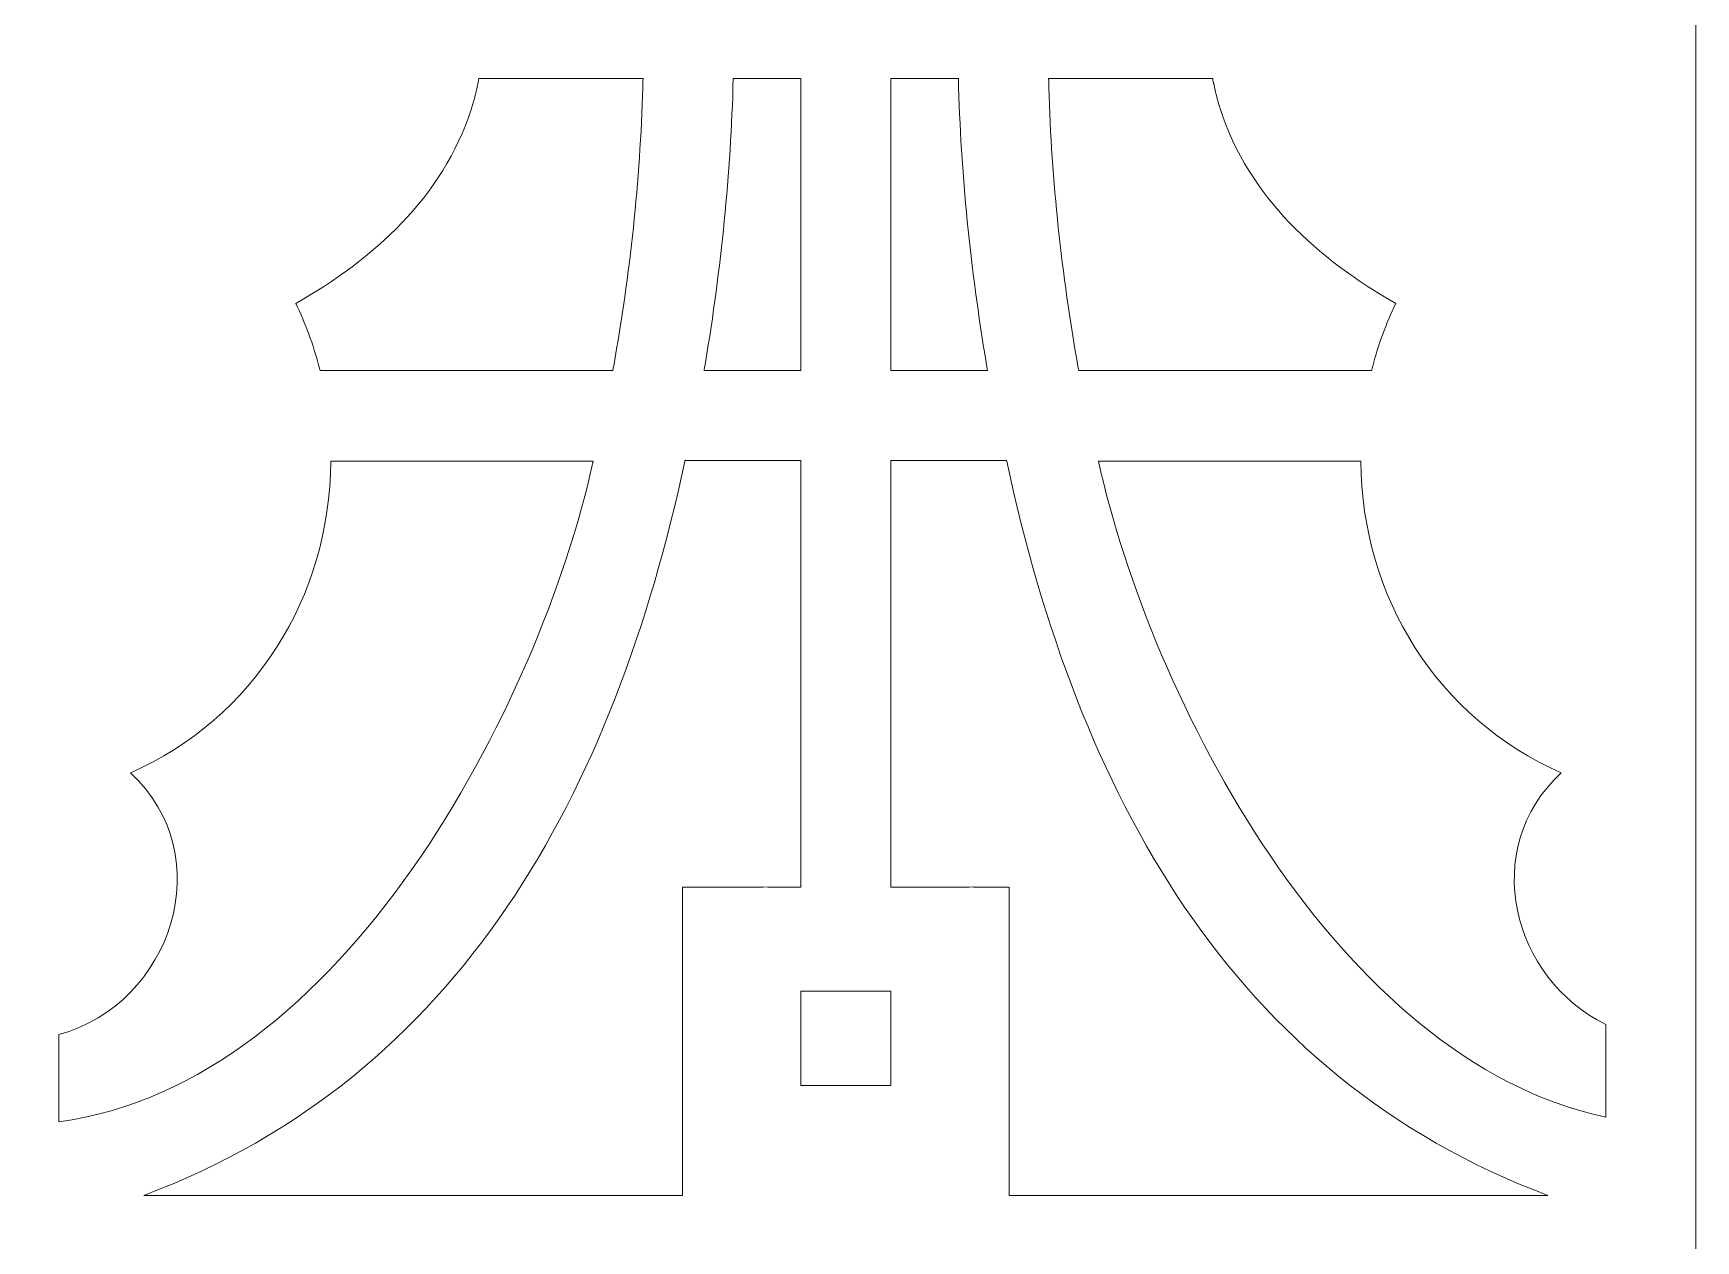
# Model space of a CAD drawing. Header units: centimetres. Extents: x -10 to 9.9, y -5 to 13.4.
# Drawn here: x 6.701 to 9.925, y 4.221 to 6.562 of the extents above; entities that cross this region are included whole.
import ezdxf

# ---------------------------------------------------------------- set-up
doc = ezdxf.new("R2010")
doc.units = ezdxf.units.CM
doc.header["$MEASUREMENT"] = 0
doc.layers.add('layer 1', color=7, linetype='Continuous')

msp = doc.modelspace()

# ---------------------------------------------------------------- linework, layer by layer
at = {"layer": 'layer 1', "color": 242, "lineweight": 9}
for points, knots in [([(0.17453, 13.44236), (0.17453, 13.44236), (0.34885, 13.44236), (0.34885, 13.44236), (0.34885, 13.44236), (0.34885, 13.44236), (9.75098, 13.44236), (9.75098, 13.44236), (9.75098, 13.44236), (9.75098, 13.44236), (9.9253, 13.44236), (9.9253, 13.44236), (9.9253, 13.44236), (9.9253, 13.44236), (9.9253, 13.26803), (9.9253, 13.26803), (9.9253, 13.26803), (9.9253, 13.26803), (9.9253, -4.82596), (9.9253, -4.82596), (9.9253, -4.82596), (9.9253, -4.82596), (9.9253, -5.00029), (9.9253, -5.00029), (9.9253, -5.00029), (9.9253, -5.00029), (9.75098, -5.00029), (9.75098, -5.00029), (9.75098, -5.00029), (9.75098, -5.00029), (0.34885, -5.00029), (0.34885, -5.00029), (0.34885, -5.00029), (0.34885, -5.00029), (0.17453, -5.00029), (0.17453, -5.00029), (0.17453, -5.00029), (0.17453, -5.00029), (0.17453, -4.82596), (0.17453, -4.82596), (0.17453, -4.82596), (0.17453, -4.82596), (0.17453, 13.26803), (0.17453, 13.26803), (0.17453, 13.26803), (0.17453, 13.26803), (0.17453, 13.44236), (0.17453, 13.44236)], [0, 0, 0, 0, 0.0769231, 0.0769231, 0.0769231, 0.0769231, 0.1538462, 0.1538462, 0.1538462, 0.1538462, 0.2307692, 0.2307692, 0.2307692, 0.2307692, 0.3076923, 0.3076923, 0.3076923, 0.3076923, 0.3846154, 0.3846154, 0.3846154, 0.3846154, 0.4615385, 0.4615385, 0.4615385, 0.4615385, 0.5384615, 0.5384615, 0.5384615, 0.5384615, 0.6153846, 0.6153846, 0.6153846, 0.6153846, 0.6923077, 0.6923077, 0.6923077, 0.6923077, 0.7692308, 0.7692308, 0.7692308, 0.7692308, 0.8461538, 0.8461538, 0.8461538, 0.8461538, 1, 1, 1, 1]), ([(7.21049, 6.03813), (7.36113, 6.12456), (7.4953, 6.24375), (7.55051, 6.41454), (7.55051, 6.41454), (7.55051, 6.41454), (7.55053, 6.41454), (7.55053, 6.41454), (7.55053, 6.41454), (7.55053, 6.41454), (7.55116, 6.41649), (7.55116, 6.41649), (7.55116, 6.41649), (7.55116, 6.41649), (7.55118, 6.41649), (7.55118, 6.41649), (7.55118, 6.41649), (7.55118, 6.41649), (7.55263, 6.42134), (7.55263, 6.42134), (7.55263, 6.42134), (7.55263, 6.42134), (7.55265, 6.42134), (7.55265, 6.42134), (7.55265, 6.42134), (7.55265, 6.42134), (7.55291, 6.42226), (7.55291, 6.42226), (7.55291, 6.42226), (7.55291, 6.42226), (7.55292, 6.42226), (7.55292, 6.42226), (7.55292, 6.42226), (7.55292, 6.42226), (7.55294, 6.42236), (7.55294, 6.42236), (7.55294, 6.42236), (7.55294, 6.42236), (7.55297, 6.42236), (7.55297, 6.42236), (7.55297, 6.42236), (7.55297, 6.42236), (7.55464, 6.42815), (7.55464, 6.42815), (7.55464, 6.42815), (7.55464, 6.42815), (7.55466, 6.42815), (7.55466, 6.42815), (7.55466, 6.42815), (7.55466, 6.42815), (7.55488, 6.42899), (7.55488, 6.42899), (7.55488, 6.42899), (7.55488, 6.42899), (7.5549, 6.42899), (7.5549, 6.42899), (7.5549, 6.42899), (7.5549, 6.42899), (7.55667, 6.43542), (7.55667, 6.43542), (7.55667, 6.43542), (7.55667, 6.43542), (7.55669, 6.43542), (7.55669, 6.43542), (7.55669, 6.43542), (7.55669, 6.43542), (7.55687, 6.43618), (7.55687, 6.43618), (7.55687, 6.43618), (7.55687, 6.43618), (7.55689, 6.43618), (7.55689, 6.43618), (7.55689, 6.43618), (7.55689, 6.43618), (7.55879, 6.44347), (7.55879, 6.44347), (7.55879, 6.44347), (7.55879, 6.44347), (7.5588, 6.44347), (7.5588, 6.44347), (7.5588, 6.44347), (7.5588, 6.44347), (7.55882, 6.4436), (7.55882, 6.4436), (7.55882, 6.4436), (7.55882, 6.4436), (7.55884, 6.4436), (7.55884, 6.4436), (7.55884, 6.4436), (7.55884, 6.4436), (7.56001, 6.44837), (7.56001, 6.44837), (7.56001, 6.44837), (7.56001, 6.44837), (7.56003, 6.44837), (7.56003, 6.44837), (7.56003, 6.44837), (7.56003, 6.44837), (7.56022, 6.44927), (7.56022, 6.44927), (7.56022, 6.44927), (7.56022, 6.44927), (7.56024, 6.44927), (7.56024, 6.44927), (7.56024, 6.44927), (7.56024, 6.44927), (7.56213, 6.45753), (7.56213, 6.45753), (7.56213, 6.45753), (7.56213, 6.45753), (7.56215, 6.45753), (7.56215, 6.45753), (7.56215, 6.45753), (7.56215, 6.45753), (7.56234, 6.45842), (7.56234, 6.45842), (7.56234, 6.45842), (7.56234, 6.45842), (7.56236, 6.45842), (7.56236, 6.45842), (7.56236, 6.45842), (7.56236, 6.45842), (7.56349, 6.46389), (7.56349, 6.46389), (7.56349, 6.46389), (7.56349, 6.46389), (7.56351, 6.46389), (7.56351, 6.46389), (7.56351, 6.46389), (7.56351, 6.46389), (7.56367, 6.46477), (7.56367, 6.46477), (7.56367, 6.46477), (7.56367, 6.46477), (7.56369, 6.46477), (7.56369, 6.46477), (7.56369, 6.46477), (7.56369, 6.46477), (7.5639, 6.46583), (7.5639, 6.46583), (7.5639, 6.46583), (7.5639, 6.46583), (7.56392, 6.46583), (7.56392, 6.46583), (7.56392, 6.46583), (7.56392, 6.46583), (7.56496, 6.47119), (7.56496, 6.47119), (7.56496, 6.47119), (7.56496, 6.47119), (7.56498, 6.47119), (7.56498, 6.47119), (7.56498, 6.47119), (7.56498, 6.47119), (7.56555, 6.47419), (7.56555, 6.47419), (7.56555, 6.47419), (7.56555, 6.47419), (7.56557, 6.47419), (7.56557, 6.47419), (7.56557, 6.47419), (7.56557, 6.47419), (7.56558, 6.47419), (7.56558, 6.47419), (7.56558, 6.47419), (7.56558, 6.47419), (7.88382, 6.47419), (7.88382, 6.47419), (7.88382, 6.47419), (7.88382, 6.47419), (7.88362, 6.46658), (7.88362, 6.46658), (7.88362, 6.46658), (7.88362, 6.46658), (7.88361, 6.46658), (7.88361, 6.46658), (7.88361, 6.46658), (7.88361, 6.46658), (7.88359, 6.46658), (7.88359, 6.46658), (7.88359, 6.46658), (7.88359, 6.46658), (7.88359, 6.46654), (7.88359, 6.46654), (7.88359, 6.46654), (7.88359, 6.46654), (7.88339, 6.45734), (7.88339, 6.45734), (7.88339, 6.45734), (7.88339, 6.45734), (7.88337, 6.45734), (7.88337, 6.45734), (7.88337, 6.45734), (7.88337, 6.45734), (7.88335, 6.45734), (7.88335, 6.45734), (7.88335, 6.45734), (7.88335, 6.45734), (7.88335, 6.4573), (7.88335, 6.4573), (7.88335, 6.4573), (7.87819, 6.27575), (7.85844, 6.09457), (7.82686, 5.91684), (7.82686, 5.91684), (7.82686, 5.91684), (7.82684, 5.91684), (7.82684, 5.91684), (7.82684, 5.91684), (7.82684, 5.91684), (7.82683, 5.91684), (7.82683, 5.91684), (7.82683, 5.91684), (7.82683, 5.91684), (7.82681, 5.91684), (7.82681, 5.91684), (7.82681, 5.91684), (7.82681, 5.91684), (7.82532, 5.90837), (7.82532, 5.90837), (7.82532, 5.90837), (7.82532, 5.90837), (7.82531, 5.90837), (7.82531, 5.90837), (7.82531, 5.90837), (7.82531, 5.90837), (7.8253, 5.90837), (7.8253, 5.90837), (7.8253, 5.90837), (7.8253, 5.90837), (7.82528, 5.90837), (7.82528, 5.90837), (7.82528, 5.90837), (7.82528, 5.90837), (7.2574, 5.90837), (7.2574, 5.90837), (7.2574, 5.90837), (7.2574, 5.90837), (7.25738, 5.90837), (7.25738, 5.90837), (7.25738, 5.90837), (7.25738, 5.90837), (7.25683, 5.91051), (7.25683, 5.91051), (7.25683, 5.91051), (7.25683, 5.91051), (7.25681, 5.91051), (7.25681, 5.91051), (7.25681, 5.91051), (7.25681, 5.91051), (7.25629, 5.91264), (7.25629, 5.91264), (7.25629, 5.91264), (7.25629, 5.91264), (7.25627, 5.91264), (7.25627, 5.91264), (7.25627, 5.91264), (7.25627, 5.91264), (7.25573, 5.91478), (7.25573, 5.91478), (7.25573, 5.91478), (7.25573, 5.91478), (7.25571, 5.91478), (7.25571, 5.91478), (7.25571, 5.91478), (7.25571, 5.91478), (7.25519, 5.91687), (7.25519, 5.91687), (7.25519, 5.91687), (7.25519, 5.91687), (7.25518, 5.91687), (7.25518, 5.91687), (7.25518, 5.91687), (7.24438, 5.95844), (7.22912, 5.99932), (7.21049, 6.03813)], [0, 0, 0, 0, 0.0142857, 0.0142857, 0.0142857, 0.0142857, 0.0285714, 0.0285714, 0.0285714, 0.0285714, 0.0428571, 0.0428571, 0.0428571, 0.0428571, 0.0571429, 0.0571429, 0.0571429, 0.0571429, 0.0714286, 0.0714286, 0.0714286, 0.0714286, 0.0857143, 0.0857143, 0.0857143, 0.0857143, 0.1, 0.1, 0.1, 0.1, 0.1142857, 0.1142857, 0.1142857, 0.1142857, 0.1285714, 0.1285714, 0.1285714, 0.1285714, 0.1428571, 0.1428571, 0.1428571, 0.1428571, 0.1571429, 0.1571429, 0.1571429, 0.1571429, 0.1714286, 0.1714286, 0.1714286, 0.1714286, 0.1857143, 0.1857143, 0.1857143, 0.1857143, 0.2, 0.2, 0.2, 0.2, 0.2142857, 0.2142857, 0.2142857, 0.2142857, 0.2285714, 0.2285714, 0.2285714, 0.2285714, 0.2428571, 0.2428571, 0.2428571, 0.2428571, 0.2571429, 0.2571429, 0.2571429, 0.2571429, 0.2714286, 0.2714286, 0.2714286, 0.2714286, 0.2857143, 0.2857143, 0.2857143, 0.2857143, 0.3, 0.3, 0.3, 0.3, 0.3142857, 0.3142857, 0.3142857, 0.3142857, 0.3285714, 0.3285714, 0.3285714, 0.3285714, 0.3428571, 0.3428571, 0.3428571, 0.3428571, 0.3571429, 0.3571429, 0.3571429, 0.3571429, 0.3714286, 0.3714286, 0.3714286, 0.3714286, 0.3857143, 0.3857143, 0.3857143, 0.3857143, 0.4, 0.4, 0.4, 0.4, 0.4142857, 0.4142857, 0.4142857, 0.4142857, 0.4285714, 0.4285714, 0.4285714, 0.4285714, 0.4428571, 0.4428571, 0.4428571, 0.4428571, 0.4571429, 0.4571429, 0.4571429, 0.4571429, 0.4714286, 0.4714286, 0.4714286, 0.4714286, 0.4857143, 0.4857143, 0.4857143, 0.4857143, 0.5, 0.5, 0.5, 0.5, 0.5142857, 0.5142857, 0.5142857, 0.5142857, 0.5285714, 0.5285714, 0.5285714, 0.5285714, 0.5428571, 0.5428571, 0.5428571, 0.5428571, 0.5571429, 0.5571429, 0.5571429, 0.5571429, 0.5714286, 0.5714286, 0.5714286, 0.5714286, 0.5857143, 0.5857143, 0.5857143, 0.5857143, 0.6, 0.6, 0.6, 0.6, 0.6142857, 0.6142857, 0.6142857, 0.6142857, 0.6285714, 0.6285714, 0.6285714, 0.6285714, 0.6428571, 0.6428571, 0.6428571, 0.6428571, 0.6571429, 0.6571429, 0.6571429, 0.6571429, 0.6714286, 0.6714286, 0.6714286, 0.6714286, 0.6857143, 0.6857143, 0.6857143, 0.6857143, 0.7, 0.7, 0.7, 0.7, 0.7142857, 0.7142857, 0.7142857, 0.7142857, 0.7285714, 0.7285714, 0.7285714, 0.7285714, 0.7428571, 0.7428571, 0.7428571, 0.7428571, 0.7571429, 0.7571429, 0.7571429, 0.7571429, 0.7714286, 0.7714286, 0.7714286, 0.7714286, 0.7857143, 0.7857143, 0.7857143, 0.7857143, 0.8, 0.8, 0.8, 0.8, 0.8142857, 0.8142857, 0.8142857, 0.8142857, 0.8285714, 0.8285714, 0.8285714, 0.8285714, 0.8428571, 0.8428571, 0.8428571, 0.8428571, 0.8571429, 0.8571429, 0.8571429, 0.8571429, 0.8714286, 0.8714286, 0.8714286, 0.8714286, 0.8857143, 0.8857143, 0.8857143, 0.8857143, 0.9, 0.9, 0.9, 0.9, 0.9142857, 0.9142857, 0.9142857, 0.9142857, 0.9285714, 0.9285714, 0.9285714, 0.9285714, 0.9428571, 0.9428571, 0.9428571, 0.9428571, 0.9571429, 0.9571429, 0.9571429, 0.9571429, 0.9714286, 0.9714286, 0.9714286, 0.9714286, 1, 1, 1, 1]), ([(8.05869, 6.47419), (8.05869, 6.47419), (8.0587, 6.47419), (8.0587, 6.47419), (8.0587, 6.47419), (8.0587, 6.47419), (8.18962, 6.47419), (8.18962, 6.47419), (8.18962, 6.47419), (8.18962, 6.47419), (8.18962, 6.4586), (8.18962, 6.4586), (8.18962, 6.4586), (8.18962, 6.4586), (8.18962, 6.4327), (8.18962, 6.4327), (8.18962, 6.4327), (8.18962, 6.4327), (8.18962, 6.40682), (8.18962, 6.40682), (8.18962, 6.40682), (8.18962, 6.40682), (8.18962, 6.38093), (8.18962, 6.38093), (8.18962, 6.38093), (8.18962, 6.38093), (8.18962, 6.35504), (8.18962, 6.35504), (8.18962, 6.35504), (8.18962, 6.35504), (8.18962, 6.32917), (8.18962, 6.32917), (8.18962, 6.32917), (8.18962, 6.32917), (8.18962, 6.30327), (8.18962, 6.30327), (8.18962, 6.30327), (8.18962, 6.30327), (8.18962, 6.27739), (8.18962, 6.27739), (8.18962, 6.27739), (8.18962, 6.27739), (8.18962, 6.25149), (8.18962, 6.25149), (8.18962, 6.25149), (8.18962, 6.25149), (8.18962, 6.22561), (8.18962, 6.22561), (8.18962, 6.22561), (8.18962, 6.22561), (8.18962, 6.19973), (8.18962, 6.19973), (8.18962, 6.19973), (8.18962, 6.19973), (8.18962, 6.17384), (8.18962, 6.17384), (8.18962, 6.17384), (8.18962, 6.17384), (8.18962, 6.14795), (8.18962, 6.14795), (8.18962, 6.14795), (8.18962, 6.14795), (8.18962, 6.12206), (8.18962, 6.12206), (8.18962, 6.12206), (8.18962, 6.12206), (8.18962, 6.09617), (8.18962, 6.09617), (8.18962, 6.09617), (8.18962, 6.09617), (8.18962, 6.07028), (8.18962, 6.07028), (8.18962, 6.07028), (8.18962, 6.07028), (8.18962, 6.0444), (8.18962, 6.0444), (8.18962, 6.0444), (8.18962, 6.0444), (8.18962, 6.01851), (8.18962, 6.01851), (8.18962, 6.01851), (8.18962, 6.01851), (8.18962, 5.99262), (8.18962, 5.99262), (8.18962, 5.99262), (8.18962, 5.99262), (8.18962, 5.96673), (8.18962, 5.96673), (8.18962, 5.96673), (8.18962, 5.96673), (8.18962, 5.94084), (8.18962, 5.94084), (8.18962, 5.94084), (8.18962, 5.94084), (8.18962, 5.91496), (8.18962, 5.91496), (8.18962, 5.91496), (8.18962, 5.91496), (8.18962, 5.90837), (8.18962, 5.90837), (8.18962, 5.90837), (8.18962, 5.90837), (8.00214, 5.90837), (8.00214, 5.90837), (8.00214, 5.90837), (8.00214, 5.90837), (8.0033, 5.91527), (8.0033, 5.91527), (8.0033, 5.91527), (8.0033, 5.91527), (8.00332, 5.91527), (8.00332, 5.91527), (8.00332, 5.91527), (8.00332, 5.91527), (8.00333, 5.91527), (8.00333, 5.91527), (8.00333, 5.91527), (8.00333, 5.91527), (8.00334, 5.91527), (8.00334, 5.91527), (8.00334, 5.91527), (8.00334, 5.91527), (8.00482, 5.92376), (8.00482, 5.92376), (8.00482, 5.92376), (8.00482, 5.92376), (8.00483, 5.92376), (8.00483, 5.92376), (8.00483, 5.92376), (8.00483, 5.92376), (8.00485, 5.92376), (8.00485, 5.92376), (8.00485, 5.92376), (8.00485, 5.92376), (8.00487, 5.92376), (8.00487, 5.92376), (8.00487, 5.92376), (8.03504, 6.10563), (8.05415, 6.29001), (8.05869, 6.47419)], [0, 0, 0, 0, 0.0277778, 0.0277778, 0.0277778, 0.0277778, 0.0555556, 0.0555556, 0.0555556, 0.0555556, 0.0833333, 0.0833333, 0.0833333, 0.0833333, 0.1111111, 0.1111111, 0.1111111, 0.1111111, 0.1388889, 0.1388889, 0.1388889, 0.1388889, 0.1666667, 0.1666667, 0.1666667, 0.1666667, 0.1944444, 0.1944444, 0.1944444, 0.1944444, 0.2222222, 0.2222222, 0.2222222, 0.2222222, 0.25, 0.25, 0.25, 0.25, 0.2777778, 0.2777778, 0.2777778, 0.2777778, 0.3055556, 0.3055556, 0.3055556, 0.3055556, 0.3333333, 0.3333333, 0.3333333, 0.3333333, 0.3611111, 0.3611111, 0.3611111, 0.3611111, 0.3888889, 0.3888889, 0.3888889, 0.3888889, 0.4166667, 0.4166667, 0.4166667, 0.4166667, 0.4444444, 0.4444444, 0.4444444, 0.4444444, 0.4722222, 0.4722222, 0.4722222, 0.4722222, 0.5, 0.5, 0.5, 0.5, 0.5277778, 0.5277778, 0.5277778, 0.5277778, 0.5555556, 0.5555556, 0.5555556, 0.5555556, 0.5833333, 0.5833333, 0.5833333, 0.5833333, 0.6111111, 0.6111111, 0.6111111, 0.6111111, 0.6388889, 0.6388889, 0.6388889, 0.6388889, 0.6666667, 0.6666667, 0.6666667, 0.6666667, 0.6944444, 0.6944444, 0.6944444, 0.6944444, 0.7222222, 0.7222222, 0.7222222, 0.7222222, 0.75, 0.75, 0.75, 0.75, 0.7777778, 0.7777778, 0.7777778, 0.7777778, 0.8055556, 0.8055556, 0.8055556, 0.8055556, 0.8333333, 0.8333333, 0.8333333, 0.8333333, 0.8611111, 0.8611111, 0.8611111, 0.8611111, 0.8888889, 0.8888889, 0.8888889, 0.8888889, 0.9166667, 0.9166667, 0.9166667, 0.9166667, 0.9444444, 0.9444444, 0.9444444, 0.9444444, 1, 1, 1, 1]), ([(8.36443, 5.90837), (8.36443, 5.90837), (8.36443, 5.91496), (8.36443, 5.91496), (8.36443, 5.91496), (8.36443, 5.91496), (8.36443, 5.94084), (8.36443, 5.94084), (8.36443, 5.94084), (8.36443, 5.94084), (8.36443, 5.96673), (8.36443, 5.96673), (8.36443, 5.96673), (8.36443, 5.96673), (8.36443, 5.99262), (8.36443, 5.99262), (8.36443, 5.99262), (8.36443, 5.99262), (8.36443, 6.01851), (8.36443, 6.01851), (8.36443, 6.01851), (8.36443, 6.01851), (8.36443, 6.0444), (8.36443, 6.0444), (8.36443, 6.0444), (8.36443, 6.0444), (8.36443, 6.07028), (8.36443, 6.07028), (8.36443, 6.07028), (8.36443, 6.07028), (8.36443, 6.09617), (8.36443, 6.09617), (8.36443, 6.09617), (8.36443, 6.09617), (8.36443, 6.12206), (8.36443, 6.12206), (8.36443, 6.12206), (8.36443, 6.12206), (8.36443, 6.14795), (8.36443, 6.14795), (8.36443, 6.14795), (8.36443, 6.14795), (8.36443, 6.17384), (8.36443, 6.17384), (8.36443, 6.17384), (8.36443, 6.17384), (8.36443, 6.19973), (8.36443, 6.19973), (8.36443, 6.19973), (8.36443, 6.19973), (8.36443, 6.22561), (8.36443, 6.22561), (8.36443, 6.22561), (8.36443, 6.22561), (8.36443, 6.25149), (8.36443, 6.25149), (8.36443, 6.25149), (8.36443, 6.25149), (8.36443, 6.27739), (8.36443, 6.27739), (8.36443, 6.27739), (8.36443, 6.27739), (8.36443, 6.30327), (8.36443, 6.30327), (8.36443, 6.30327), (8.36443, 6.30327), (8.36443, 6.32917), (8.36443, 6.32917), (8.36443, 6.32917), (8.36443, 6.32917), (8.36443, 6.35504), (8.36443, 6.35504), (8.36443, 6.35504), (8.36443, 6.35504), (8.36443, 6.38093), (8.36443, 6.38093), (8.36443, 6.38093), (8.36443, 6.38093), (8.36443, 6.40682), (8.36443, 6.40682), (8.36443, 6.40682), (8.36443, 6.40682), (8.36443, 6.4327), (8.36443, 6.4327), (8.36443, 6.4327), (8.36443, 6.4327), (8.36443, 6.4586), (8.36443, 6.4586), (8.36443, 6.4586), (8.36443, 6.4586), (8.36443, 6.47419), (8.36443, 6.47419), (8.36443, 6.47419), (8.36443, 6.47419), (8.49535, 6.47419), (8.49535, 6.47419), (8.49535, 6.47419), (8.49535, 6.47419), (8.49537, 6.47419), (8.49537, 6.47419), (8.49537, 6.47419), (8.4999, 6.29001), (8.519, 6.10563), (8.54919, 5.92376), (8.54919, 5.92376), (8.54919, 5.92376), (8.5492, 5.92376), (8.5492, 5.92376), (8.5492, 5.92376), (8.5492, 5.92376), (8.54922, 5.92376), (8.54922, 5.92376), (8.54922, 5.92376), (8.54922, 5.92376), (8.54923, 5.92376), (8.54923, 5.92376), (8.54923, 5.92376), (8.54923, 5.92376), (8.55071, 5.91527), (8.55071, 5.91527), (8.55071, 5.91527), (8.55071, 5.91527), (8.55072, 5.91527), (8.55072, 5.91527), (8.55072, 5.91527), (8.55072, 5.91527), (8.55073, 5.91527), (8.55073, 5.91527), (8.55073, 5.91527), (8.55073, 5.91527), (8.55075, 5.91527), (8.55075, 5.91527), (8.55075, 5.91527), (8.55075, 5.91527), (8.55192, 5.90837), (8.55192, 5.90837), (8.55192, 5.90837), (8.55192, 5.90837), (8.36443, 5.90837), (8.36443, 5.90837)], [0, 0, 0, 0, 0.0277778, 0.0277778, 0.0277778, 0.0277778, 0.0555556, 0.0555556, 0.0555556, 0.0555556, 0.0833333, 0.0833333, 0.0833333, 0.0833333, 0.1111111, 0.1111111, 0.1111111, 0.1111111, 0.1388889, 0.1388889, 0.1388889, 0.1388889, 0.1666667, 0.1666667, 0.1666667, 0.1666667, 0.1944444, 0.1944444, 0.1944444, 0.1944444, 0.2222222, 0.2222222, 0.2222222, 0.2222222, 0.25, 0.25, 0.25, 0.25, 0.2777778, 0.2777778, 0.2777778, 0.2777778, 0.3055556, 0.3055556, 0.3055556, 0.3055556, 0.3333333, 0.3333333, 0.3333333, 0.3333333, 0.3611111, 0.3611111, 0.3611111, 0.3611111, 0.3888889, 0.3888889, 0.3888889, 0.3888889, 0.4166667, 0.4166667, 0.4166667, 0.4166667, 0.4444444, 0.4444444, 0.4444444, 0.4444444, 0.4722222, 0.4722222, 0.4722222, 0.4722222, 0.5, 0.5, 0.5, 0.5, 0.5277778, 0.5277778, 0.5277778, 0.5277778, 0.5555556, 0.5555556, 0.5555556, 0.5555556, 0.5833333, 0.5833333, 0.5833333, 0.5833333, 0.6111111, 0.6111111, 0.6111111, 0.6111111, 0.6388889, 0.6388889, 0.6388889, 0.6388889, 0.6666667, 0.6666667, 0.6666667, 0.6666667, 0.6944444, 0.6944444, 0.6944444, 0.6944444, 0.7222222, 0.7222222, 0.7222222, 0.7222222, 0.75, 0.75, 0.75, 0.75, 0.7777778, 0.7777778, 0.7777778, 0.7777778, 0.8055556, 0.8055556, 0.8055556, 0.8055556, 0.8333333, 0.8333333, 0.8333333, 0.8333333, 0.8611111, 0.8611111, 0.8611111, 0.8611111, 0.8888889, 0.8888889, 0.8888889, 0.8888889, 0.9166667, 0.9166667, 0.9166667, 0.9166667, 0.9444444, 0.9444444, 0.9444444, 0.9444444, 1, 1, 1, 1]), ([(9.34357, 6.03813), (9.19292, 6.12456), (9.05875, 6.24375), (9.00354, 6.41454), (9.00354, 6.41454), (9.00354, 6.41454), (9.00352, 6.41454), (9.00352, 6.41454), (9.00352, 6.41454), (9.00352, 6.41454), (9.00289, 6.41649), (9.00289, 6.41649), (9.00289, 6.41649), (9.00289, 6.41649), (9.00288, 6.41649), (9.00288, 6.41649), (9.00288, 6.41649), (9.00288, 6.41649), (9.00142, 6.42134), (9.00142, 6.42134), (9.00142, 6.42134), (9.00142, 6.42134), (9.0014, 6.42134), (9.0014, 6.42134), (9.0014, 6.42134), (9.0014, 6.42134), (9.00113, 6.42226), (9.00113, 6.42226), (9.00113, 6.42226), (9.00113, 6.42226), (9.00112, 6.42226), (9.00112, 6.42226), (9.00112, 6.42226), (9.00112, 6.42226), (9.0011, 6.42236), (9.0011, 6.42236), (9.0011, 6.42236), (9.0011, 6.42236), (9.00108, 6.42236), (9.00108, 6.42236), (9.00108, 6.42236), (9.00108, 6.42236), (8.99941, 6.42815), (8.99941, 6.42815), (8.99941, 6.42815), (8.99941, 6.42815), (8.9994, 6.42815), (8.9994, 6.42815), (8.9994, 6.42815), (8.9994, 6.42815), (8.99918, 6.42899), (8.99918, 6.42899), (8.99918, 6.42899), (8.99918, 6.42899), (8.99916, 6.42899), (8.99916, 6.42899), (8.99916, 6.42899), (8.99916, 6.42899), (8.99737, 6.43542), (8.99737, 6.43542), (8.99737, 6.43542), (8.99737, 6.43542), (8.99736, 6.43542), (8.99736, 6.43542), (8.99736, 6.43542), (8.99736, 6.43542), (8.99718, 6.43618), (8.99718, 6.43618), (8.99718, 6.43618), (8.99718, 6.43618), (8.99717, 6.43618), (8.99717, 6.43618), (8.99717, 6.43618), (8.99717, 6.43618), (8.99527, 6.44347), (8.99527, 6.44347), (8.99527, 6.44347), (8.99527, 6.44347), (8.99524, 6.44347), (8.99524, 6.44347), (8.99524, 6.44347), (8.99524, 6.44347), (8.99522, 6.4436), (8.99522, 6.4436), (8.99522, 6.4436), (8.99522, 6.4436), (8.99521, 6.4436), (8.99521, 6.4436), (8.99521, 6.4436), (8.99521, 6.4436), (8.99404, 6.44837), (8.99404, 6.44837), (8.99404, 6.44837), (8.99404, 6.44837), (8.99403, 6.44837), (8.99403, 6.44837), (8.99403, 6.44837), (8.99403, 6.44837), (8.99383, 6.44927), (8.99383, 6.44927), (8.99383, 6.44927), (8.99383, 6.44927), (8.99381, 6.44927), (8.99381, 6.44927), (8.99381, 6.44927), (8.99381, 6.44927), (8.99192, 6.45753), (8.99192, 6.45753), (8.99192, 6.45753), (8.99192, 6.45753), (8.9919, 6.45753), (8.9919, 6.45753), (8.9919, 6.45753), (8.9919, 6.45753), (8.99171, 6.45842), (8.99171, 6.45842), (8.99171, 6.45842), (8.99171, 6.45842), (8.9917, 6.45842), (8.9917, 6.45842), (8.9917, 6.45842), (8.9917, 6.45842), (8.99056, 6.46389), (8.99056, 6.46389), (8.99056, 6.46389), (8.99056, 6.46389), (8.99055, 6.46389), (8.99055, 6.46389), (8.99055, 6.46389), (8.99055, 6.46389), (8.99039, 6.46477), (8.99039, 6.46477), (8.99039, 6.46477), (8.99039, 6.46477), (8.99037, 6.46477), (8.99037, 6.46477), (8.99037, 6.46477), (8.99037, 6.46477), (8.99016, 6.46583), (8.99016, 6.46583), (8.99016, 6.46583), (8.99016, 6.46583), (8.99014, 6.46583), (8.99014, 6.46583), (8.99014, 6.46583), (8.99014, 6.46583), (8.98909, 6.47119), (8.98909, 6.47119), (8.98909, 6.47119), (8.98909, 6.47119), (8.98908, 6.47119), (8.98908, 6.47119), (8.98908, 6.47119), (8.98908, 6.47119), (8.9885, 6.47419), (8.9885, 6.47419), (8.9885, 6.47419), (8.9885, 6.47419), (8.98849, 6.47419), (8.98849, 6.47419), (8.98849, 6.47419), (8.98849, 6.47419), (8.98845, 6.47419), (8.98845, 6.47419), (8.98845, 6.47419), (8.98845, 6.47419), (8.67024, 6.47419), (8.67024, 6.47419), (8.67024, 6.47419), (8.67024, 6.47419), (8.67043, 6.46658), (8.67043, 6.46658), (8.67043, 6.46658), (8.67043, 6.46658), (8.67045, 6.46658), (8.67045, 6.46658), (8.67045, 6.46658), (8.67045, 6.46658), (8.67047, 6.46658), (8.67047, 6.46658), (8.67047, 6.46658), (8.67047, 6.46658), (8.67047, 6.46654), (8.67047, 6.46654), (8.67047, 6.46654), (8.67047, 6.46654), (8.67067, 6.45734), (8.67067, 6.45734), (8.67067, 6.45734), (8.67067, 6.45734), (8.67069, 6.45734), (8.67069, 6.45734), (8.67069, 6.45734), (8.67069, 6.45734), (8.6707, 6.45734), (8.6707, 6.45734), (8.6707, 6.45734), (8.6707, 6.45734), (8.6707, 6.4573), (8.6707, 6.4573), (8.6707, 6.4573), (8.67587, 6.27575), (8.69562, 6.09457), (8.72719, 5.91684), (8.72719, 5.91684), (8.72719, 5.91684), (8.72721, 5.91684), (8.72721, 5.91684), (8.72721, 5.91684), (8.72721, 5.91684), (8.72722, 5.91684), (8.72722, 5.91684), (8.72722, 5.91684), (8.72722, 5.91684), (8.72724, 5.91684), (8.72724, 5.91684), (8.72724, 5.91684), (8.72724, 5.91684), (8.72871, 5.90837), (8.72871, 5.90837), (8.72871, 5.90837), (8.72871, 5.90837), (8.72873, 5.90837), (8.72873, 5.90837), (8.72873, 5.90837), (8.72873, 5.90837), (8.72876, 5.90837), (8.72876, 5.90837), (8.72876, 5.90837), (8.72876, 5.90837), (8.72878, 5.90837), (8.72878, 5.90837), (8.72878, 5.90837), (8.72878, 5.90837), (9.29666, 5.90837), (9.29666, 5.90837), (9.29666, 5.90837), (9.29666, 5.90837), (9.29667, 5.90837), (9.29667, 5.90837), (9.29667, 5.90837), (9.29667, 5.90837), (9.29723, 5.91051), (9.29723, 5.91051), (9.29723, 5.91051), (9.29723, 5.91051), (9.29724, 5.91051), (9.29724, 5.91051), (9.29724, 5.91051), (9.29724, 5.91051), (9.29776, 5.91264), (9.29776, 5.91264), (9.29776, 5.91264), (9.29776, 5.91264), (9.29777, 5.91264), (9.29777, 5.91264), (9.29777, 5.91264), (9.29777, 5.91264), (9.29832, 5.91478), (9.29832, 5.91478), (9.29832, 5.91478), (9.29832, 5.91478), (9.29834, 5.91478), (9.29834, 5.91478), (9.29834, 5.91478), (9.29834, 5.91478), (9.29884, 5.91687), (9.29884, 5.91687), (9.29884, 5.91687), (9.29884, 5.91687), (9.29886, 5.91687), (9.29886, 5.91687), (9.29886, 5.91687), (9.30968, 5.95844), (9.32493, 5.99932), (9.34357, 6.03813)], [0, 0, 0, 0, 0.0142857, 0.0142857, 0.0142857, 0.0142857, 0.0285714, 0.0285714, 0.0285714, 0.0285714, 0.0428571, 0.0428571, 0.0428571, 0.0428571, 0.0571429, 0.0571429, 0.0571429, 0.0571429, 0.0714286, 0.0714286, 0.0714286, 0.0714286, 0.0857143, 0.0857143, 0.0857143, 0.0857143, 0.1, 0.1, 0.1, 0.1, 0.1142857, 0.1142857, 0.1142857, 0.1142857, 0.1285714, 0.1285714, 0.1285714, 0.1285714, 0.1428571, 0.1428571, 0.1428571, 0.1428571, 0.1571429, 0.1571429, 0.1571429, 0.1571429, 0.1714286, 0.1714286, 0.1714286, 0.1714286, 0.1857143, 0.1857143, 0.1857143, 0.1857143, 0.2, 0.2, 0.2, 0.2, 0.2142857, 0.2142857, 0.2142857, 0.2142857, 0.2285714, 0.2285714, 0.2285714, 0.2285714, 0.2428571, 0.2428571, 0.2428571, 0.2428571, 0.2571429, 0.2571429, 0.2571429, 0.2571429, 0.2714286, 0.2714286, 0.2714286, 0.2714286, 0.2857143, 0.2857143, 0.2857143, 0.2857143, 0.3, 0.3, 0.3, 0.3, 0.3142857, 0.3142857, 0.3142857, 0.3142857, 0.3285714, 0.3285714, 0.3285714, 0.3285714, 0.3428571, 0.3428571, 0.3428571, 0.3428571, 0.3571429, 0.3571429, 0.3571429, 0.3571429, 0.3714286, 0.3714286, 0.3714286, 0.3714286, 0.3857143, 0.3857143, 0.3857143, 0.3857143, 0.4, 0.4, 0.4, 0.4, 0.4142857, 0.4142857, 0.4142857, 0.4142857, 0.4285714, 0.4285714, 0.4285714, 0.4285714, 0.4428571, 0.4428571, 0.4428571, 0.4428571, 0.4571429, 0.4571429, 0.4571429, 0.4571429, 0.4714286, 0.4714286, 0.4714286, 0.4714286, 0.4857143, 0.4857143, 0.4857143, 0.4857143, 0.5, 0.5, 0.5, 0.5, 0.5142857, 0.5142857, 0.5142857, 0.5142857, 0.5285714, 0.5285714, 0.5285714, 0.5285714, 0.5428571, 0.5428571, 0.5428571, 0.5428571, 0.5571429, 0.5571429, 0.5571429, 0.5571429, 0.5714286, 0.5714286, 0.5714286, 0.5714286, 0.5857143, 0.5857143, 0.5857143, 0.5857143, 0.6, 0.6, 0.6, 0.6, 0.6142857, 0.6142857, 0.6142857, 0.6142857, 0.6285714, 0.6285714, 0.6285714, 0.6285714, 0.6428571, 0.6428571, 0.6428571, 0.6428571, 0.6571429, 0.6571429, 0.6571429, 0.6571429, 0.6714286, 0.6714286, 0.6714286, 0.6714286, 0.6857143, 0.6857143, 0.6857143, 0.6857143, 0.7, 0.7, 0.7, 0.7, 0.7142857, 0.7142857, 0.7142857, 0.7142857, 0.7285714, 0.7285714, 0.7285714, 0.7285714, 0.7428571, 0.7428571, 0.7428571, 0.7428571, 0.7571429, 0.7571429, 0.7571429, 0.7571429, 0.7714286, 0.7714286, 0.7714286, 0.7714286, 0.7857143, 0.7857143, 0.7857143, 0.7857143, 0.8, 0.8, 0.8, 0.8, 0.8142857, 0.8142857, 0.8142857, 0.8142857, 0.8285714, 0.8285714, 0.8285714, 0.8285714, 0.8428571, 0.8428571, 0.8428571, 0.8428571, 0.8571429, 0.8571429, 0.8571429, 0.8571429, 0.8714286, 0.8714286, 0.8714286, 0.8714286, 0.8857143, 0.8857143, 0.8857143, 0.8857143, 0.9, 0.9, 0.9, 0.9, 0.9142857, 0.9142857, 0.9142857, 0.9142857, 0.9285714, 0.9285714, 0.9285714, 0.9285714, 0.9428571, 0.9428571, 0.9428571, 0.9428571, 0.9571429, 0.9571429, 0.9571429, 0.9571429, 0.9714286, 0.9714286, 0.9714286, 0.9714286, 1, 1, 1, 1]), ([(7.78712, 5.73248), (7.68308, 5.26155), (7.30279, 4.52523), (6.75088, 4.45156), (6.75088, 4.45156), (6.75088, 4.45156), (6.75088, 4.62069), (6.75088, 4.62069), (6.75088, 4.62069), (6.97006, 4.68106), (7.0649, 4.96748), (6.88965, 5.12802), (6.88965, 5.12802), (6.88965, 5.12802), (6.88968, 5.12804), (6.88968, 5.12804), (6.88968, 5.12804), (7.12966, 5.23455), (7.27642, 5.46854), (7.27818, 5.73248), (7.27818, 5.73248), (7.27818, 5.73248), (7.78712, 5.73248), (7.78712, 5.73248)], [0, 0, 0, 0, 0.1428571, 0.1428571, 0.1428571, 0.1428571, 0.2857143, 0.2857143, 0.2857143, 0.2857143, 0.4285714, 0.4285714, 0.4285714, 0.4285714, 0.5714286, 0.5714286, 0.5714286, 0.5714286, 0.7142857, 0.7142857, 0.7142857, 0.7142857, 1, 1, 1, 1]), ([(8.18962, 4.90688), (8.18962, 4.90688), (8.18458, 4.90688), (8.18458, 4.90688), (8.18458, 4.90688), (8.18458, 4.90688), (8.18408, 4.90688), (8.18408, 4.90688), (8.18408, 4.90688), (8.18408, 4.90688), (8.17485, 4.90688), (8.17485, 4.90688), (8.17485, 4.90688), (8.17485, 4.90688), (8.17432, 4.90688), (8.17432, 4.90688), (8.17432, 4.90688), (8.17432, 4.90688), (8.16508, 4.90688), (8.16508, 4.90688), (8.16508, 4.90688), (8.16508, 4.90688), (8.16457, 4.90688), (8.16457, 4.90688), (8.16457, 4.90688), (8.16457, 4.90688), (8.15535, 4.90688), (8.15535, 4.90688), (8.15535, 4.90688), (8.15535, 4.90688), (8.1548, 4.90688), (8.1548, 4.90688), (8.1548, 4.90688), (8.1548, 4.90688), (8.14556, 4.90687), (8.14556, 4.90687), (8.14556, 4.90687), (8.14556, 4.90687), (8.14507, 4.90688), (8.14507, 4.90688), (8.14507, 4.90688), (8.14507, 4.90688), (8.13584, 4.90688), (8.13584, 4.90688), (8.13584, 4.90688), (8.13584, 4.90688), (8.13534, 4.90688), (8.13534, 4.90688), (8.13534, 4.90688), (8.13534, 4.90688), (8.12613, 4.90688), (8.12613, 4.90688), (8.12613, 4.90688), (8.12613, 4.90688), (8.12561, 4.90688), (8.12561, 4.90688), (8.12561, 4.90688), (8.12561, 4.90688), (8.11639, 4.9069), (8.11639, 4.9069), (8.11639, 4.9069), (8.11639, 4.9069), (8.11582, 4.90688), (8.11582, 4.90688), (8.11582, 4.90688), (8.11582, 4.90688), (8.10661, 4.90688), (8.10661, 4.90688), (8.10661, 4.90688), (8.10661, 4.90688), (8.10609, 4.90688), (8.10609, 4.90688), (8.10609, 4.90688), (8.10609, 4.90688), (8.09688, 4.90688), (8.09688, 4.90688), (8.09688, 4.90688), (8.09688, 4.90688), (8.09633, 4.90688), (8.09633, 4.90688), (8.09633, 4.90688), (8.09633, 4.90688), (8.08712, 4.90688), (8.08712, 4.90688), (8.08712, 4.90688), (8.08712, 4.90688), (8.08659, 4.90688), (8.08659, 4.90688), (8.08659, 4.90688), (8.08659, 4.90688), (8.07736, 4.90688), (8.07736, 4.90688), (8.07736, 4.90688), (8.07736, 4.90688), (8.07681, 4.90688), (8.07681, 4.90688), (8.07681, 4.90688), (8.07681, 4.90688), (8.06759, 4.90688), (8.06759, 4.90688), (8.06759, 4.90688), (8.06759, 4.90688), (8.06709, 4.90688), (8.06709, 4.90688), (8.06709, 4.90688), (8.06709, 4.90688), (8.05786, 4.90688), (8.05786, 4.90688), (8.05786, 4.90688), (8.05786, 4.90688), (8.05733, 4.90688), (8.05733, 4.90688), (8.05733, 4.90688), (8.05733, 4.90688), (8.0481, 4.90688), (8.0481, 4.90688), (8.0481, 4.90688), (8.0481, 4.90688), (8.0476, 4.90688), (8.0476, 4.90688), (8.0476, 4.90688), (8.0476, 4.90688), (8.03838, 4.90688), (8.03838, 4.90688), (8.03838, 4.90688), (8.03838, 4.90688), (8.03782, 4.90688), (8.03782, 4.90688), (8.03782, 4.90688), (8.03782, 4.90688), (8.0286, 4.90688), (8.0286, 4.90688), (8.0286, 4.90688), (8.0286, 4.90688), (8.0281, 4.90688), (8.0281, 4.90688), (8.0281, 4.90688), (8.0281, 4.90688), (8.01887, 4.90688), (8.01887, 4.90688), (8.01887, 4.90688), (8.01887, 4.90688), (8.0183, 4.90688), (8.0183, 4.90688), (8.0183, 4.90688), (8.0183, 4.90688), (8.0091, 4.90688), (8.0091, 4.90688), (8.0091, 4.90688), (8.0091, 4.90688), (8.00858, 4.90688), (8.00858, 4.90688), (8.00858, 4.90688), (8.00858, 4.90688), (7.99936, 4.90688), (7.99936, 4.90688), (7.99936, 4.90688), (7.99936, 4.90688), (7.99878, 4.90688), (7.99878, 4.90688), (7.99878, 4.90688), (7.99878, 4.90688), (7.98958, 4.90688), (7.98958, 4.90688), (7.98958, 4.90688), (7.98958, 4.90688), (7.98908, 4.90688), (7.98908, 4.90688), (7.98908, 4.90688), (7.98908, 4.90688), (7.97984, 4.90688), (7.97984, 4.90688), (7.97984, 4.90688), (7.97984, 4.90688), (7.97934, 4.90688), (7.97934, 4.90688), (7.97934, 4.90688), (7.97934, 4.90688), (7.97012, 4.90688), (7.97012, 4.90688), (7.97012, 4.90688), (7.97012, 4.90688), (7.96961, 4.90688), (7.96961, 4.90688), (7.96961, 4.90688), (7.96961, 4.90688), (7.96039, 4.90688), (7.96039, 4.90688), (7.96039, 4.90688), (7.96039, 4.90688), (7.96039, 4.90527), (7.96039, 4.90527), (7.96039, 4.90527), (7.96039, 4.90527), (7.96039, 4.30903), (7.96039, 4.30903), (7.96039, 4.30903), (7.96039, 4.30903), (6.91559, 4.30903), (6.91559, 4.30903), (6.91559, 4.30903), (7.53177, 4.54003), (7.82781, 5.09422), (7.96499, 5.73248), (7.96499, 5.73248), (7.96499, 5.73248), (7.96511, 5.733), (7.96511, 5.733), (7.96511, 5.733), (7.96511, 5.733), (7.96513, 5.733), (7.96513, 5.733), (7.96513, 5.733), (7.96513, 5.733), (7.96523, 5.73352), (7.96523, 5.73352), (7.96523, 5.73352), (7.96523, 5.73352), (7.96525, 5.73352), (7.96525, 5.73352), (7.96525, 5.73352), (7.96525, 5.73352), (7.96538, 5.73404), (7.96538, 5.73404), (7.96538, 5.73404), (7.96538, 5.73404), (7.96541, 5.73404), (7.96541, 5.73404), (7.96541, 5.73404), (7.96541, 5.73404), (8.18962, 5.73404), (8.18962, 5.73404), (8.18962, 5.73404), (8.18962, 5.73404), (8.18962, 4.90688), (8.18962, 4.90688)], [0, 0, 0, 0, 0.0166667, 0.0166667, 0.0166667, 0.0166667, 0.0333333, 0.0333333, 0.0333333, 0.0333333, 0.05, 0.05, 0.05, 0.05, 0.0666667, 0.0666667, 0.0666667, 0.0666667, 0.0833333, 0.0833333, 0.0833333, 0.0833333, 0.1, 0.1, 0.1, 0.1, 0.1166667, 0.1166667, 0.1166667, 0.1166667, 0.1333333, 0.1333333, 0.1333333, 0.1333333, 0.15, 0.15, 0.15, 0.15, 0.1666667, 0.1666667, 0.1666667, 0.1666667, 0.1833333, 0.1833333, 0.1833333, 0.1833333, 0.2, 0.2, 0.2, 0.2, 0.2166667, 0.2166667, 0.2166667, 0.2166667, 0.2333333, 0.2333333, 0.2333333, 0.2333333, 0.25, 0.25, 0.25, 0.25, 0.2666667, 0.2666667, 0.2666667, 0.2666667, 0.2833333, 0.2833333, 0.2833333, 0.2833333, 0.3, 0.3, 0.3, 0.3, 0.3166667, 0.3166667, 0.3166667, 0.3166667, 0.3333333, 0.3333333, 0.3333333, 0.3333333, 0.35, 0.35, 0.35, 0.35, 0.3666667, 0.3666667, 0.3666667, 0.3666667, 0.3833333, 0.3833333, 0.3833333, 0.3833333, 0.4, 0.4, 0.4, 0.4, 0.4166667, 0.4166667, 0.4166667, 0.4166667, 0.4333333, 0.4333333, 0.4333333, 0.4333333, 0.45, 0.45, 0.45, 0.45, 0.4666667, 0.4666667, 0.4666667, 0.4666667, 0.4833333, 0.4833333, 0.4833333, 0.4833333, 0.5, 0.5, 0.5, 0.5, 0.5166667, 0.5166667, 0.5166667, 0.5166667, 0.5333333, 0.5333333, 0.5333333, 0.5333333, 0.55, 0.55, 0.55, 0.55, 0.5666667, 0.5666667, 0.5666667, 0.5666667, 0.5833333, 0.5833333, 0.5833333, 0.5833333, 0.6, 0.6, 0.6, 0.6, 0.6166667, 0.6166667, 0.6166667, 0.6166667, 0.6333333, 0.6333333, 0.6333333, 0.6333333, 0.65, 0.65, 0.65, 0.65, 0.6666667, 0.6666667, 0.6666667, 0.6666667, 0.6833333, 0.6833333, 0.6833333, 0.6833333, 0.7, 0.7, 0.7, 0.7, 0.7166667, 0.7166667, 0.7166667, 0.7166667, 0.7333333, 0.7333333, 0.7333333, 0.7333333, 0.75, 0.75, 0.75, 0.75, 0.7666667, 0.7666667, 0.7666667, 0.7666667, 0.7833333, 0.7833333, 0.7833333, 0.7833333, 0.8, 0.8, 0.8, 0.8, 0.8166667, 0.8166667, 0.8166667, 0.8166667, 0.8333333, 0.8333333, 0.8333333, 0.8333333, 0.85, 0.85, 0.85, 0.85, 0.8666667, 0.8666667, 0.8666667, 0.8666667, 0.8833333, 0.8833333, 0.8833333, 0.8833333, 0.9, 0.9, 0.9, 0.9, 0.9166667, 0.9166667, 0.9166667, 0.9166667, 0.9333333, 0.9333333, 0.9333333, 0.9333333, 0.95, 0.95, 0.95, 0.95, 0.9666667, 0.9666667, 0.9666667, 0.9666667, 1, 1, 1, 1]), ([(9.63841, 4.30904), (9.63841, 4.30904), (8.59365, 4.30903), (8.59365, 4.30903), (8.59365, 4.30903), (8.59365, 4.30903), (8.59365, 4.90527), (8.59365, 4.90527), (8.59365, 4.90527), (8.59365, 4.90527), (8.59361, 4.90527), (8.59361, 4.90527), (8.59361, 4.90527), (8.59361, 4.90527), (8.59361, 4.90688), (8.59361, 4.90688), (8.59361, 4.90688), (8.59361, 4.90688), (8.58439, 4.90688), (8.58439, 4.90688), (8.58439, 4.90688), (8.58439, 4.90688), (8.58383, 4.90688), (8.58383, 4.90688), (8.58383, 4.90688), (8.58383, 4.90688), (8.57461, 4.90688), (8.57461, 4.90688), (8.57461, 4.90688), (8.57461, 4.90688), (8.57409, 4.90687), (8.57409, 4.90687), (8.57409, 4.90687), (8.57409, 4.90687), (8.56489, 4.90688), (8.56489, 4.90688), (8.56489, 4.90688), (8.56489, 4.90688), (8.56432, 4.90688), (8.56432, 4.90688), (8.56432, 4.90688), (8.56432, 4.90688), (8.55511, 4.90688), (8.55511, 4.90688), (8.55511, 4.90688), (8.55511, 4.90688), (8.55462, 4.90688), (8.55462, 4.90688), (8.55462, 4.90688), (8.55462, 4.90688), (8.54538, 4.90688), (8.54538, 4.90688), (8.54538, 4.90688), (8.54538, 4.90688), (8.5448, 4.90688), (8.5448, 4.90688), (8.5448, 4.90688), (8.5448, 4.90688), (8.53561, 4.90688), (8.53561, 4.90688), (8.53561, 4.90688), (8.53561, 4.90688), (8.5351, 4.90688), (8.5351, 4.90688), (8.5351, 4.90688), (8.5351, 4.90688), (8.52588, 4.90688), (8.52588, 4.90688), (8.52588, 4.90688), (8.52588, 4.90688), (8.52531, 4.9069), (8.52531, 4.9069), (8.52531, 4.9069), (8.52531, 4.9069), (8.5161, 4.90688), (8.5161, 4.90688), (8.5161, 4.90688), (8.5161, 4.90688), (8.51559, 4.90688), (8.51559, 4.90688), (8.51559, 4.90688), (8.51559, 4.90688), (8.50638, 4.90688), (8.50638, 4.90688), (8.50638, 4.90688), (8.50638, 4.90688), (8.50581, 4.90688), (8.50581, 4.90688), (8.50581, 4.90688), (8.50581, 4.90688), (8.49658, 4.90688), (8.49658, 4.90688), (8.49658, 4.90688), (8.49658, 4.90688), (8.49608, 4.90688), (8.49608, 4.90688), (8.49608, 4.90688), (8.49608, 4.90688), (8.48686, 4.90688), (8.48686, 4.90688), (8.48686, 4.90688), (8.48686, 4.90688), (8.48631, 4.90688), (8.48631, 4.90688), (8.48631, 4.90688), (8.48631, 4.90688), (8.47708, 4.90688), (8.47708, 4.90688), (8.47708, 4.90688), (8.47708, 4.90688), (8.47658, 4.90687), (8.47658, 4.90687), (8.47658, 4.90687), (8.47658, 4.90687), (8.46735, 4.90688), (8.46735, 4.90688), (8.46735, 4.90688), (8.46735, 4.90688), (8.4668, 4.90688), (8.4668, 4.90688), (8.4668, 4.90688), (8.4668, 4.90688), (8.45758, 4.90688), (8.45758, 4.90688), (8.45758, 4.90688), (8.45758, 4.90688), (8.45708, 4.90688), (8.45708, 4.90688), (8.45708, 4.90688), (8.45708, 4.90688), (8.44784, 4.90688), (8.44784, 4.90688), (8.44784, 4.90688), (8.44784, 4.90688), (8.44734, 4.90688), (8.44734, 4.90688), (8.44734, 4.90688), (8.44734, 4.90688), (8.43812, 4.90688), (8.43812, 4.90688), (8.43812, 4.90688), (8.43812, 4.90688), (8.43762, 4.90688), (8.43762, 4.90688), (8.43762, 4.90688), (8.43762, 4.90688), (8.42839, 4.90688), (8.42839, 4.90688), (8.42839, 4.90688), (8.42839, 4.90688), (8.42782, 4.90688), (8.42782, 4.90688), (8.42782, 4.90688), (8.42782, 4.90688), (8.41862, 4.90688), (8.41862, 4.90688), (8.41862, 4.90688), (8.41862, 4.90688), (8.4181, 4.90688), (8.4181, 4.90688), (8.4181, 4.90688), (8.4181, 4.90688), (8.40889, 4.90688), (8.40889, 4.90688), (8.40889, 4.90688), (8.40889, 4.90688), (8.40832, 4.90688), (8.40832, 4.90688), (8.40832, 4.90688), (8.40832, 4.90688), (8.3991, 4.90688), (8.3991, 4.90688), (8.3991, 4.90688), (8.3991, 4.90688), (8.39859, 4.90688), (8.39859, 4.90688), (8.39859, 4.90688), (8.39859, 4.90688), (8.38939, 4.90688), (8.38939, 4.90688), (8.38939, 4.90688), (8.38939, 4.90688), (8.38882, 4.90687), (8.38882, 4.90687), (8.38882, 4.90687), (8.38882, 4.90687), (8.37958, 4.90688), (8.37958, 4.90688), (8.37958, 4.90688), (8.37958, 4.90688), (8.37909, 4.90688), (8.37909, 4.90688), (8.37909, 4.90688), (8.37909, 4.90688), (8.36987, 4.90688), (8.36987, 4.90688), (8.36987, 4.90688), (8.36987, 4.90688), (8.36932, 4.90688), (8.36932, 4.90688), (8.36932, 4.90688), (8.36932, 4.90688), (8.36443, 4.90688), (8.36443, 4.90688), (8.36443, 4.90688), (8.36443, 4.90688), (8.36443, 5.73404), (8.36443, 5.73404), (8.36443, 5.73404), (8.36443, 5.73404), (8.58864, 5.73404), (8.58864, 5.73404), (8.58864, 5.73404), (8.58864, 5.73404), (8.58866, 5.73404), (8.58866, 5.73404), (8.58866, 5.73404), (8.58866, 5.73404), (8.5888, 5.73352), (8.5888, 5.73352), (8.5888, 5.73352), (8.5888, 5.73352), (8.58882, 5.73352), (8.58882, 5.73352), (8.58882, 5.73352), (8.58882, 5.73352), (8.58891, 5.733), (8.58891, 5.733), (8.58891, 5.733), (8.58891, 5.733), (8.58893, 5.733), (8.58893, 5.733), (8.58893, 5.733), (8.58893, 5.733), (8.58907, 5.73248), (8.58907, 5.73248), (8.58907, 5.73248), (8.72623, 5.09423), (9.02227, 4.54005), (9.63841, 4.30904)], [0, 0, 0, 0, 0.0163934, 0.0163934, 0.0163934, 0.0163934, 0.0327869, 0.0327869, 0.0327869, 0.0327869, 0.0491803, 0.0491803, 0.0491803, 0.0491803, 0.0655738, 0.0655738, 0.0655738, 0.0655738, 0.0819672, 0.0819672, 0.0819672, 0.0819672, 0.0983607, 0.0983607, 0.0983607, 0.0983607, 0.1147541, 0.1147541, 0.1147541, 0.1147541, 0.1311475, 0.1311475, 0.1311475, 0.1311475, 0.147541, 0.147541, 0.147541, 0.147541, 0.1639344, 0.1639344, 0.1639344, 0.1639344, 0.1803279, 0.1803279, 0.1803279, 0.1803279, 0.1967213, 0.1967213, 0.1967213, 0.1967213, 0.2131148, 0.2131148, 0.2131148, 0.2131148, 0.2295082, 0.2295082, 0.2295082, 0.2295082, 0.2459016, 0.2459016, 0.2459016, 0.2459016, 0.2622951, 0.2622951, 0.2622951, 0.2622951, 0.2786885, 0.2786885, 0.2786885, 0.2786885, 0.295082, 0.295082, 0.295082, 0.295082, 0.3114754, 0.3114754, 0.3114754, 0.3114754, 0.3278689, 0.3278689, 0.3278689, 0.3278689, 0.3442623, 0.3442623, 0.3442623, 0.3442623, 0.3606557, 0.3606557, 0.3606557, 0.3606557, 0.3770492, 0.3770492, 0.3770492, 0.3770492, 0.3934426, 0.3934426, 0.3934426, 0.3934426, 0.4098361, 0.4098361, 0.4098361, 0.4098361, 0.4262295, 0.4262295, 0.4262295, 0.4262295, 0.442623, 0.442623, 0.442623, 0.442623, 0.4590164, 0.4590164, 0.4590164, 0.4590164, 0.4754098, 0.4754098, 0.4754098, 0.4754098, 0.4918033, 0.4918033, 0.4918033, 0.4918033, 0.5081967, 0.5081967, 0.5081967, 0.5081967, 0.5245902, 0.5245902, 0.5245902, 0.5245902, 0.5409836, 0.5409836, 0.5409836, 0.5409836, 0.557377, 0.557377, 0.557377, 0.557377, 0.5737705, 0.5737705, 0.5737705, 0.5737705, 0.5901639, 0.5901639, 0.5901639, 0.5901639, 0.6065574, 0.6065574, 0.6065574, 0.6065574, 0.6229508, 0.6229508, 0.6229508, 0.6229508, 0.6393443, 0.6393443, 0.6393443, 0.6393443, 0.6557377, 0.6557377, 0.6557377, 0.6557377, 0.6721311, 0.6721311, 0.6721311, 0.6721311, 0.6885246, 0.6885246, 0.6885246, 0.6885246, 0.704918, 0.704918, 0.704918, 0.704918, 0.7213115, 0.7213115, 0.7213115, 0.7213115, 0.7377049, 0.7377049, 0.7377049, 0.7377049, 0.7540984, 0.7540984, 0.7540984, 0.7540984, 0.7704918, 0.7704918, 0.7704918, 0.7704918, 0.7868852, 0.7868852, 0.7868852, 0.7868852, 0.8032787, 0.8032787, 0.8032787, 0.8032787, 0.8196721, 0.8196721, 0.8196721, 0.8196721, 0.8360656, 0.8360656, 0.8360656, 0.8360656, 0.852459, 0.852459, 0.852459, 0.852459, 0.8688525, 0.8688525, 0.8688525, 0.8688525, 0.8852459, 0.8852459, 0.8852459, 0.8852459, 0.9016393, 0.9016393, 0.9016393, 0.9016393, 0.9180328, 0.9180328, 0.9180328, 0.9180328, 0.9344262, 0.9344262, 0.9344262, 0.9344262, 0.9508197, 0.9508197, 0.9508197, 0.9508197, 0.9672131, 0.9672131, 0.9672131, 0.9672131, 1, 1, 1, 1]), ([(9.75098, 4.46061), (9.75098, 4.46061), (9.75098, 4.64037), (9.75098, 4.64037), (9.75098, 4.64037), (9.57006, 4.72803), (9.50376, 4.98088), (9.66441, 5.12802), (9.66441, 5.12802), (9.66441, 5.12802), (9.66437, 5.12804), (9.66437, 5.12804), (9.66437, 5.12804), (9.42439, 5.23455), (9.27764, 5.46854), (9.27588, 5.73248), (9.27588, 5.73248), (9.27588, 5.73248), (8.76692, 5.73248), (8.76692, 5.73248), (8.76692, 5.73248), (8.86766, 5.27655), (9.22732, 4.57187), (9.75098, 4.46061)], [0, 0, 0, 0, 0.1428571, 0.1428571, 0.1428571, 0.1428571, 0.2857143, 0.2857143, 0.2857143, 0.2857143, 0.4285714, 0.4285714, 0.4285714, 0.4285714, 0.5714286, 0.5714286, 0.5714286, 0.5714286, 0.7142857, 0.7142857, 0.7142857, 0.7142857, 1, 1, 1, 1]), ([(8.18973, 4.52201), (8.18973, 4.52201), (8.36433, 4.52201), (8.36433, 4.52201), (8.36433, 4.52201), (8.36433, 4.52201), (8.36433, 4.70467), (8.36433, 4.70467), (8.36433, 4.70467), (8.36433, 4.70467), (8.18973, 4.70467), (8.18973, 4.70467), (8.18973, 4.70467), (8.18973, 4.70467), (8.18973, 4.52201), (8.18973, 4.52201)], [0, 0, 0, 0, 0.2, 0.2, 0.2, 0.2, 0.4, 0.4, 0.4, 0.4, 0.6, 0.6, 0.6, 0.6, 1, 1, 1, 1])]:
    msp.add_open_spline(points, degree=3, knots=knots, dxfattribs=at)

doc.saveas('drawing.dxf')
